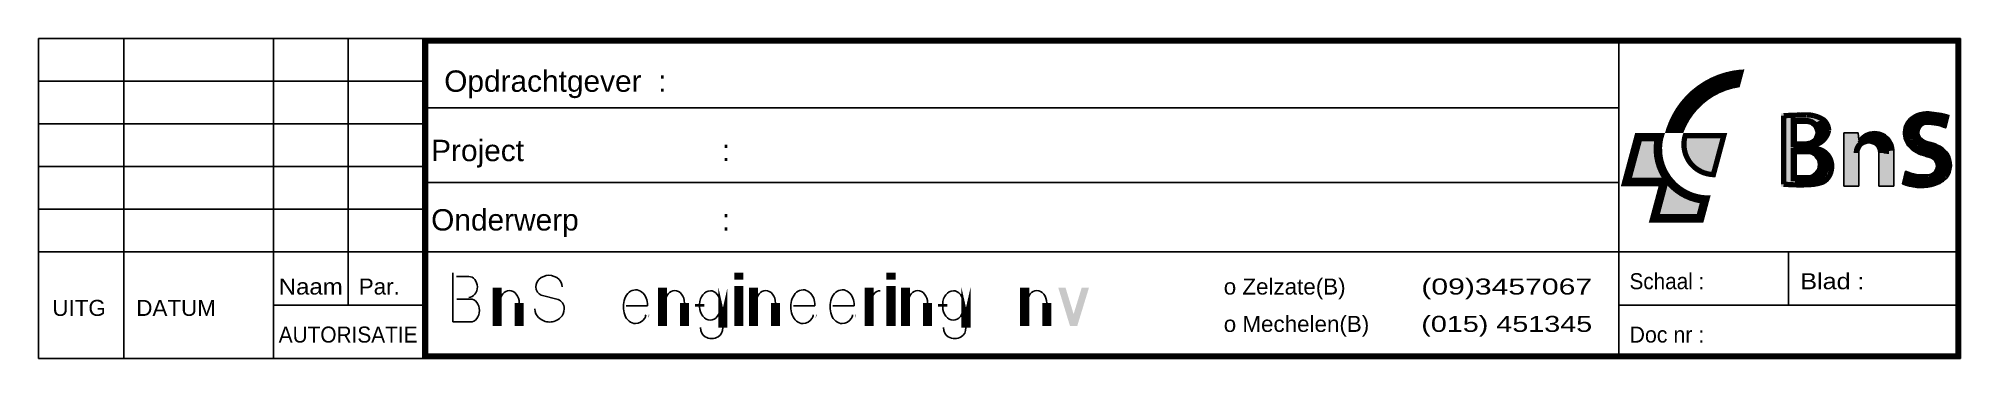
# Model space of a CAD drawing. Header units: millimetres. Extents: x -180 to 0, y 0 to 30.
import ezdxf
from ezdxf.enums import TextEntityAlignment as Align

# ---------------------------------------------------------------- set-up
doc = ezdxf.new("R2010")
doc.units = ezdxf.units.MM
doc.layers.add('TITEL', color=7, linetype='Continuous')
doc.styles.get("Standard").update_dxf_attribs({"font": 'arial.ttf'})

# ---------------------------------------------------------------- blocks, each defined once
blk = doc.blocks.new('2DEC66')
at = {"color": 0, "transparency": 33554687}
for points in [[(0.1, 0.995, 0.2, 0.2, 0), (0.1, 0.075, 0.15, 0.15, 0), (0.505, 0.075, 0.15, 0.2, 0.414214), (0.72, 0.29, 0.2, 0.15, 0.414214), (0.505, 0.505, 0.15, 0.15, 0), (0.19, 0.505, 0.15, 0.15, 0)], [(0.47, 0.535, 0.09, 0.18, 0.414214), (0.67, 0.735, 0.18, 0.14, 0.414214), (0.47, 0.925, 0.14, 0.14, 0), (0.18, 0.925, 0.14, 0.14, 0)]]:
    blk.add_lwpolyline(points, format="xyseb", dxfattribs=at)
blk = doc.blocks.new('2DEC110')
at = {"color": 0, "transparency": 33554687, "const_width": 0.17}
for points in [[(0.085, 0), (0.085, 0.72)], [(0.6, 0), (0.6, 0.43)]]:
    blk.add_lwpolyline(points, dxfattribs=at)
at = {"color": 0, "transparency": 33554687}
blk.add_lwpolyline([(0.151304, 0.448696, 0.037392, 0.130872, -0.414214), (0.366308, 0.6637, 0.130872, 0.17, -0.414214), (0.600008, 0.43, 0.158916, 0.158916, -0.414214)], format="xyseb", dxfattribs=at)
blk = doc.blocks.new('2DEC83')
at = {"color": 0, "transparency": 33554687}
blk.add_lwpolyline([(0.1, 0.32, 0.19, 0.17, 0.240079), (0.182, 0.158, 0.17, 0.15, 0.158384), (0.441, 0.074, 0.15, 0.17, 0.158384), (0.7, 0.158, 0.17, 0.19, 0.240079), (0.782, 0.32, 0.19, 0.16, 0.354119), (0.64, 0.496, 0.16, 0.16, 0), (0.248, 0.579, 0.16, 0.19, -0.354119), (0.122, 0.736, 0.19, 0.17, -0.240079), (0.192, 0.873, 0.17, 0.14, -0.158384), (0.427, 0.95, 0.14, 0.16, -0.158384), (0.662, 0.873, 0.16, 0.18, -0.240079), (0.732, 0.736, 0.18, 0.18, -0.240079)], format="xyseb", dxfattribs=at)
blk = doc.blocks.new('2DEC101')
at = {"color": 0, "transparency": 33554687}
for points in [[(0.375, 0.677134, 0.12, 0.15, 0.296213), (0.121582, 0.512563, 0.15, 0.17, 0.105104), (0.089395, 0.361135, 0.146, 0.146, 0.105104)], [(0.375, 0.6771, 0.12, 0.15, -0.286745), (0.624325, 0.521304, 0.15, 0.16, -0.113936), (0.654687, 0.389793, 0.16, 0.16, 0), (0.654687, 0.379793, 0.12, 0.12, 0), (0.154687, 0.379793, 0.12, 0.12, 0)], [(0.375, 0.0451, 0.12, 0.15, -0.296213), (0.121582, 0.209671, 0.15, 0.17, -0.105104), (0.089395, 0.361099, 0.146, 0.146, -0.105104)], [(0.375, 0.0451, 0.12, 0.14, 0.221695), (0.587501, 0.144191, 0.14, 0.14, 0.176327), (0.610896, 0.208469, 0.16, 0.16, 0.176327)]]:
    blk.add_lwpolyline(points, format="xyseb", dxfattribs=at)
blk.add_solid([(0.680388, 0.209393), (0.69612, 0.209393), (0.670163, 0.148984)], dxfattribs=at)
blk = doc.blocks.new('2DEC103')
at = {"color": 0, "transparency": 33554687}
for points in [[(0.565, 0.43, 0.04, 0.14, 0.414214), (0.335, 0.66, 0.14, 0.17, 0.414214), (0.085, 0.41, 0.17, 0.17, 0.414214)], [(0.565, 0.34, 0.04, 0.14, -0.414214), (0.335, 0.11, 0.14, 0.17, -0.414214), (0.085, 0.36, 0.17, 0.17, -0.414214)], [(0.366, -0.234, 0.117, 0.133, -0.105104), (0.213, -0.201, 0.133, 0.156, -0.296213), (0.102, -0.03, 0.156, 0.156, -0.296213)], [(0.366, -0.234, 0.117, 0.145, 0.105104), (0.519, -0.201, 0.145, 0.17, 0.296213), (0.63, -0.03, 0.156, 0.156, 0.296213)]]:
    blk.add_lwpolyline(points, format="xyseb", dxfattribs=at)
at = {"color": 0, "transparency": 33554687, "const_width": 0.17}
blk.add_lwpolyline([(0.63, 0.72), (0.63, -0.03)], close=True, dxfattribs=at)
blk.add_lwpolyline([(0.085, 0.36), (0.085, 0.41)], dxfattribs=at)
blk = doc.blocks.new('2DEC105')
at = {"color": 0, "transparency": 33554687, "const_width": 0.17}
for points in [[(0.085, 1), (0.085, 0.87)], [(0.085, 0), (0.085, 0.75)]]:
    blk.add_lwpolyline(points, dxfattribs=at)
blk = doc.blocks.new('2DEC114')
at = {"color": 0, "transparency": 33554687, "const_width": 0.17}
blk.add_lwpolyline([(0.085, 0), (0.085, 0.72)], dxfattribs=at)
at = {"color": 0, "transparency": 33554687}
blk.add_lwpolyline([(0.13, 0.45, 0.08, 0.14, -0.414214), (0.34, 0.66, 0.14, 0.14, -0.414214)], format="xyseb", dxfattribs=at)
blk = doc.blocks.new('2DEC118')
at = {"color": 0, "transparency": 33554687}
for points in [[(0, 0.72), (0.17, 0.72), (0.275, 0), (0.445, 0)], [(0.275, 0), (0.445, 0), (0.55, 0.72), (0.72, 0.72)]]:
    blk.add_solid(points, dxfattribs=at)
blk = doc.blocks.new('ADRES1')
at = {"transparency": 33554687, "xscale": 0.8008, "zscale": 0.8008}
for name, p in [('2DEC66', (3.45, 3.855)), ('2DEC83', (4.986, 3.855)), ('2DEC105', (8.818, 3.855)), ('2DEC105', (11.666, 3.855)), ('2DEC110', (4.29, 3.855)), ('2DEC101', (6.65, 3.855)), ('2DEC110', (7.386, 3.855)), ('2DEC103', (8.082, 3.855)), ('2DEC110', (9.09, 3.855)), ('2DEC101', (9.786, 3.855)), ('2DEC101', (10.522, 3.855)), ('2DEC114', (11.258, 3.855)), ('2DEC110', (11.938, 3.855)), ('2DEC103', (12.634, 3.855)), ('2DEC110', (14.17, 3.855)), ('2DEC118', (14.866, 3.855))]:
    blk.add_blockref(name, p, dxfattribs=at)
blk = doc.blocks.new('LOGO')
at = {"color": 186, "transparency": 33554687}
for p, q in [((243.8, 42.6), (243.8, 105.1)), ((243.8, 105.1), (260.7, 105.1)), ((260.7, 105.1), (261.5, 97)), ((261.5, 81.6), (261.5, 42.6)), ((285, 42.6), (285, 81.6)), ((302.7, 85.3), (302.7, 42.6)), ((261.5, 42.6), (243.8, 42.6)), ((302.7, 42.6), (285, 42.6))]:
    blk.add_line(p, q, dxfattribs=at)
at = {"color": 1, "transparency": 33554687, "const_width": 11}
for points in [[(124, 173.8, 0.305434), (41, 107.1, 0.326877)], [(121.2, 164, 0.276007), (50.9, 107, 0.276007)]]:
    blk.add_lwpolyline(points, format="xyb", dxfattribs=at)
at = {"color": 186, "transparency": 33554687}
for points, const_width in [([(217.9, 46.9, 0.044161), (219.9, 47.7, 0.104957), (225, 52, 0.088923), (228.5, 58.2, 0.080167), (229.8, 66.3, 0.001605), (229.8, 66.4, 0.351546), (213.8, 86.2, -0.726388), (213.2, 92.1, 0.242933), (226.2, 108, 0.126756), (224, 115.9, 0.085151), (220.4, 120.2, 0.062864), (218.8, 121.3), (218.2, 121.6), (217.5, 122, 0.024288), (214.2, 123.5, 0.019273), (211.5, 124.5, 0.019015), (208.8, 125.2, 0.024256), (205.3, 125.9, 0.012061), (203.5, 126.1, 0.013422), (201.6, 126.2, 0.011094), (199.9, 126.2, 0.008087), (198.5, 126.2, 0.000553), (194.9, 126, 0.000216), (193.4, 126, 0.000306), (191.5, 125.9, 0.000339), (189.3, 125.9, 0.001246), (181.1, 125.6, 0.003321), (173.5, 125.2), (173.5, 45, 0.035857), (203.7, 44.4, 0.061631)], 6.18), ([(199.8, 119.5, -0.092866), (205.4, 118.5, -0.095981), (210.2, 115.4, -0.100741), (213.5, 110.8, -0.104386), (214.6, 105.4, -0.104386), (213.5, 100, -0.100741), (210.2, 95.3, -0.095981), (205.4, 92.3, -0.092866), (199.8, 91.3), (184.9, 91.3), (184.9, 119.5)], 6.18), ([(327.6, 86.3, 0.072821), (338.1, 81.4, 0.002316), (344, 79.7, -0.026703), (347, 78.7, -0.800853), (342.8, 52.9, -0.109936), (318.4, 56), (316.3, 47.3, 0.149912), (345.8, 45.6, 0.141082), (362.3, 54.2, 0.317912), (363.3, 79.5, 0.140683), (351.9, 88.5, 0.026727), (347.7, 89.9, -0.002316), (341.9, 91.6, -0.073378), (334.4, 95.1, -0.750438), (341.1, 118.4, -0.082922), (361.2, 115), (363.3, 123.4, 0.054265), (343.6, 126.5, 0.101601), (330.6, 124.4, 0.452949), (319.3, 95.5, 0.091286), (322.5, 90.7, 0.071524)], 6.18), ([(329.3, 88.9, 0.072821), (339, 84.4, 0.002316), (344.9, 82.7, -0.026684), (348.2, 81.5, -0.799361), (343, 49.8, -0.095235), (320.6, 52), (320, 49.3, 0.135382), (345.1, 48.6, 0.139517), (360, 56.3, 0.313368), (360.7, 77.7, 0.139862), (350.7, 85.6, 0.026727), (346.9, 86.9, -0.002316), (341, 88.6, -0.073183), (332.7, 92.5, -0.749799), (341.2, 121.5, -0.06983), (359, 118.9), (359.5, 121.2, 0.045674), (343.5, 123.5, 0.101713), (331.6, 121.5, 0.455555), (322.1, 96.8, 0.09515), (324.7, 92.8, 0.072431)], 6.18), ([(-10.5, 47.6), (3.6, 100.1), (27.9, 100.1, 0.463651), (81.6, 27), (75.7, 5), (22.2, 5), (33.6, 47.6)], 10), ([(184.9, 51.6), (184.9, 84.2), (201.2, 84.2, -1), (201.2, 51.6)], 6.18)]:
    blk.add_lwpolyline(points, format="xyb", close=True, dxfattribs=dict(at, const_width=const_width))
for points in [[(199.8, 116.4, -0.092866), (204.3, 115.6, -0.095981), (208.1, 113.2, -0.100741), (210.6, 109.6, -0.104386), (211.5, 105.4, -0.104386), (210.6, 101.2, -0.100741), (208.1, 97.6, -0.095981), (204.3, 95.2, -0.092866), (199.8, 94.4), (188, 94.4), (188, 116.4)], [(188, 54.7), (188, 81.1), (201.2, 81.1, -1), (201.2, 54.7)]]:
    blk.add_lwpolyline(points, format="xyb", close=True, dxfattribs=at)
blk.add_lwpolyline([(325.8, 83.8, 0.073646), (337.2, 78.5, 0.002316), (343.2, 76.7, -0.026727), (345.9, 75.8, -0.803039), (342.5, 56, -0.126522), (316.3, 60.2), (312.6, 45.5, 0.163199), (346.4, 42.5, 0.142728), (364.6, 52.1, 0.321413), (365.8, 81.2, 0.141324), (353, 91.3, 0.026727), (348.6, 92.9, -0.002316), (342.8, 94.6, -0.073646), (336.1, 97.7, -0.751449), (341.1, 115.3, -0.097501), (363.3, 110.9), (367, 125.6, 0.062306), (343.8, 129.6, 0.1017), (329.5, 127.3, 0.451334), (316.5, 94.2, 0.089512), (320.1, 88.7, 0.073243), (326.1, 83.6)], format="xyb", dxfattribs=at)
at = {"color": 186, "transparency": 33554687, "const_width": 6.18}
blk.add_lwpolyline([(90.7, 54.1), (103.5, 101.9), (56.1, 101.9)], dxfattribs=at)
at = {"color": 186, "transparency": 33554687}
for points, const_width in [([(59, 103.9, 0.534653), (93.6, 56.3, 0.495471)], 6.18), ([(288, 81.6, 1), (258.5, 81.6, 1)], 6), ([(295.8, 95.3, 0.559249), (262.7, 93.3, 0.559249)], 6), ([(293.7, 80.6, 0.518612), (272.8, 99.2, 0.466602)], 6.5), ([(299.8, 84.2, 0.124726), (295.8, 95.4, 0.124726)], 6)]:
    blk.add_lwpolyline(points, format="xyb", dxfattribs=dict(at, const_width=const_width))
for centre, radius, start, end in [((279.9, 84.1), 22.5, 35.0511, 144.9489), ((273.2, 81.6), 11.8, 0, 180), ((275.7, 81.9), 27.2, 7.2049, 33.9072)]:
    blk.add_arc(centre, radius, start, end, dxfattribs=at)
at = {"color": 1, "transparency": 33554687}
for points in [[(122, 158.5), (127.6, 179.5), (118.6, 178.7)], [(56.1, 105.1), (34.7, 105.1), (36.9, 112.3)]]:
    blk.add_solid(points, dxfattribs=at)
at = {"color": 186, "transparency": 33554687}
for points in [[(170.4, 42.2), (187.8, 41.6), (170.4, 128.1), (188, 128.9)], [(189.2, 117.4), (218.9, 117.3), (189.2, 124.7), (215.9, 123.8)], [(213.7, 95.5), (225.2, 100.5), (211.9, 117.5), (220.5, 121.6)], [(363.3, 110.9), (360, 112.2), (364.3, 114.7), (359.4, 116.9)], [(367, 125.6), (363.8, 126.5), (366.2, 122.4), (362.3, 122.8)], [(23, 96.5), (34.8, 51.4), (5.1, 97.1), (-6.5, 50.4)], [(34.7, 105.1), (26.9, 105.1), (27.1, 99)], [(34.7, 105.1), (32.6, 98.2), (27.1, 99)], [(58.8, 74.8), (97.2, 78.5), (56.6, 101.9), (103.4, 102.3)], [(184.6, 84.6), (211.6, 84.2), (184.8, 91.2), (211.4, 91.6)], [(243.8, 105.1), (260.7, 105.1), (243.8, 42.6), (261.5, 97)], [(243.8, 42.6), (261.5, 97), (261.5, 81.6)], [(91.1, 54.5), (58, 74.2), (97.9, 80.2)], [(217.3, 62.8), (229.2, 63), (211.4, 83.3), (224.1, 83.4)], [(243.8, 42.6), (261.5, 42.6), (261.5, 81.6)], [(285, 42.6), (302.7, 42.6), (285, 81.6), (302.7, 85.3)], [(36.4, 46.6), (78.7, 26.6), (24.8, 7.1), (72.3, 5.7)], [(185.5, 44.5), (212.4, 46.5), (188.2, 51.1), (212.9, 52.5)], [(208.4, 45.5), (220.2, 48), (216.3, 63.7), (227.6, 63.8)], [(312.6, 45.5), (315.3, 44.4), (313.4, 48.5), (317.2, 48)], [(316.3, 60.2), (320.3, 58.6), (315.2, 55.9), (318.7, 55.5)], [(88.1, 31.9), (86.2, 24.8), (80.2, 26.2)], [(88.1, 31.9), (81.2, 32.1), (81.6, 27)]]:
    blk.add_solid(points, dxfattribs=at)

msp = doc.modelspace()

# ---------------------------------------------------------------- linework, layer by layer
at = {"layer": 'TITEL', "transparency": 33554687}
for p, q in [((-180, 30), (-180, 0)), ((0, 30), (-180, 30)), ((-172, 0), (-172, 30)), ((-158, 30), (-158, 0)), ((-151, 5), (-151, 30)), ((-144, 0), (-144, 30)), ((-32, 30), (-32, 0.25)), ((0, 0), (0, 30)), ((-180, 26), (-144, 26)), ((-144, 23.5), (-32, 23.5)), ((-144, 22), (-180, 22)), ((-180, 18), (-144, 18)), ((-144, 16.5), (-32, 16.5)), ((-144, 14), (-180, 14)), ((-144, 10), (-180, 10)), ((0, 10), (-144, 10)), ((-16.12, 10), (-16.12, 5)), ((-158, 5), (-144, 5)), ((-0.25, 5), (-32, 5)), ((-180, 0), (0, 0))]:
    msp.add_line(p, q, dxfattribs=at)
at = {"layer": 'TITEL', "transparency": 33554687, "const_width": 0.5}
msp.add_lwpolyline([(-143.75, 29.75), (-143.75, 0.25), (-0.25, 0.25), (-0.25, 29.75)], close=True, dxfattribs=at)

# ---------------------------------------------------------------- block references
at = {"layer": 'TITEL', "transparency": 33554687}
for name, p, xscale, yscale, zscale in [('LOGO', (-30.45, 12.74), 0.08, 0.08, 0.08), ('ADRES1', (-158.83, -16.22), 5, 5, 5)]:
    msp.add_blockref(name, p, dxfattribs=dict(at, xscale=xscale, yscale=yscale, zscale=zscale))

# ---------------------------------------------------------------- texts
for s, height, p in [('Opdrachtgever  :', 2, (-142, 25)), (' Project', 2, (-144, 18.5)), (':', 2, (-116, 18.5)), (' Onderwerp', 2, (-144, 12)), (':', 2, (-116, 12)), ('Par.', 1.5, (-150, 6)), ('o Zelzate(B)', 1.5, (-69, 6)), ('UITG', 1.5, (-178.7, 4)), ('  DATUM', 1.5, (-172, 4)), ('o Mechelen(B)', 1.5, (-69, 2.5))]:
    msp.add_text(s, height=height, dxfattribs=at).set_placement(p)
for s, width, p, p2 in [('Naam', 1.073403, (-157.5, 6), (-151.5, 6)), ('(09)3457067', 1.346305, (-50.5, 6), (-34.5, 6)), ('Schaal :', 0.924505, (-31, 6.5), (-24, 6.5)), ('Blad :', 1.119725, (-15, 6.5), (-9, 6.5)), ('(015) 451345', 1.283432, (-50.5, 2.5), (-34.5, 2.5)), ('AUTORISATIE', 0.930453, (-157.5, 1.5), (-144.5, 1.5)), ('Doc nr :', 0.954161, (-31, 1.5), (-24, 1.5))]:
    msp.add_text(s, height=1.5, dxfattribs=dict(at, width=width)).set_placement(p, p2, align=Align.FIT)

doc.saveas('drawing.dxf')
